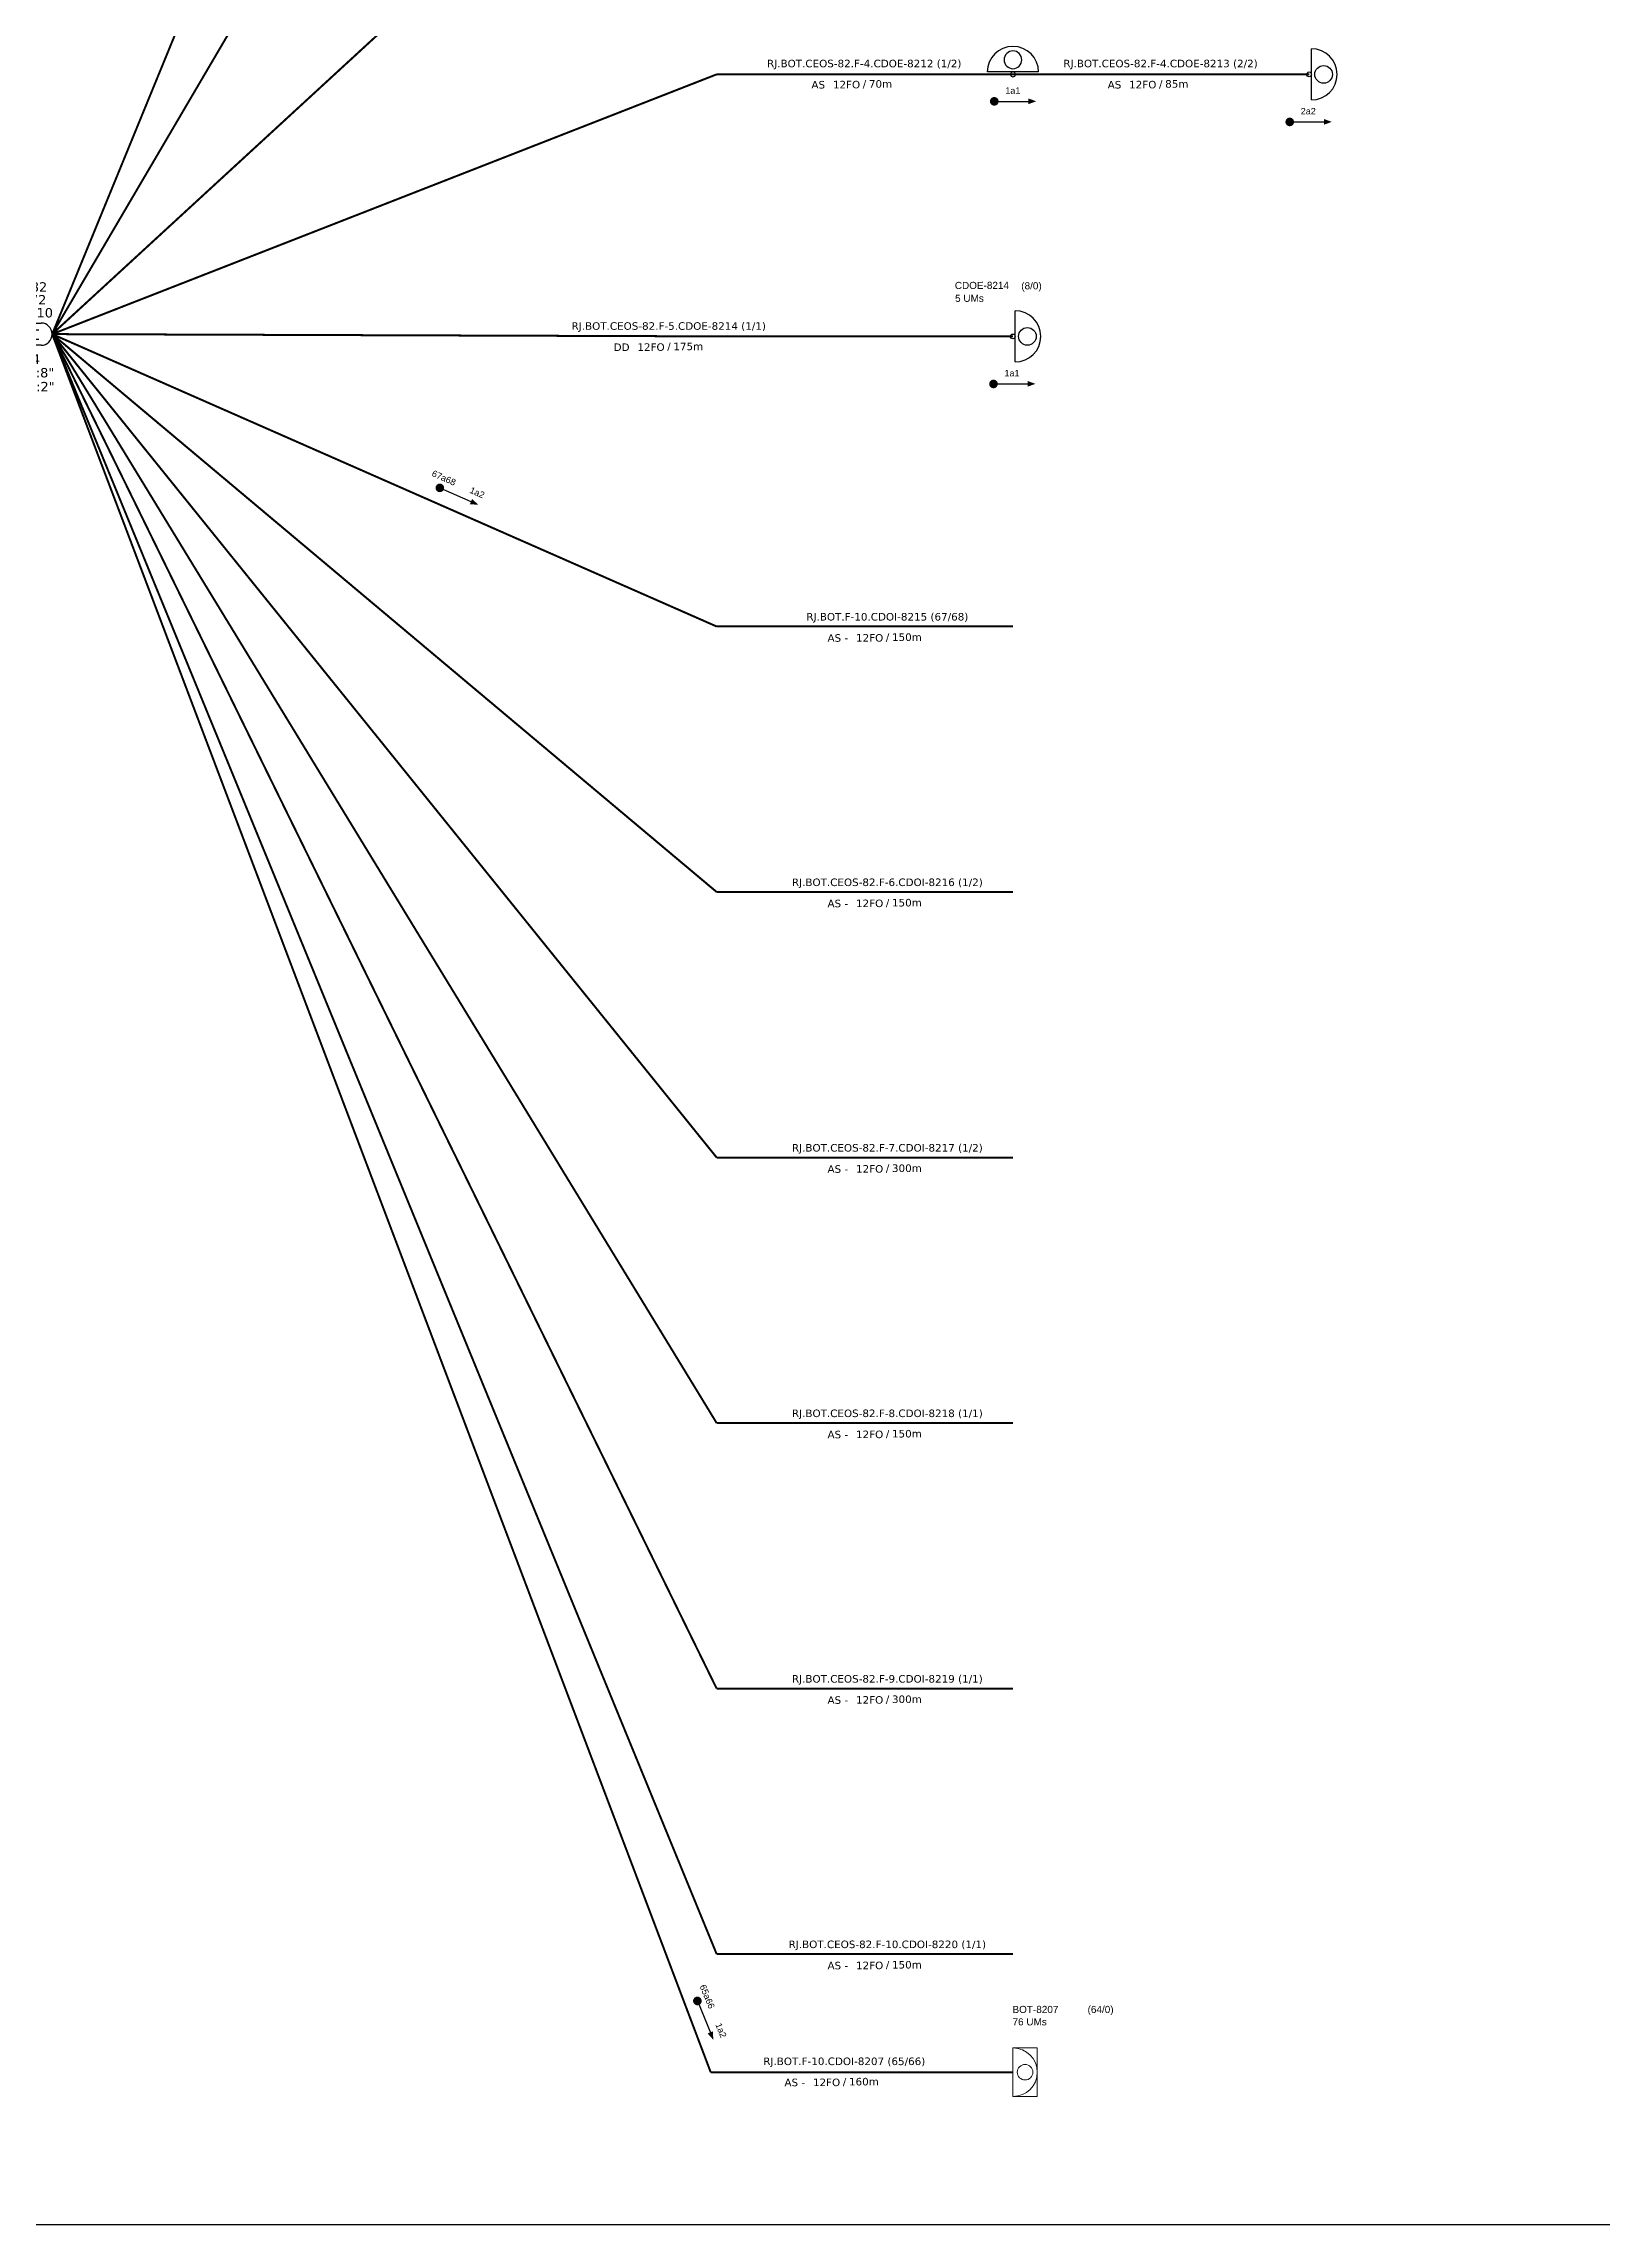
# Model space of a CAD drawing. Header units: metres. Extents: x -1646 to 84, y -452 to 146.
# Drawn here: x -1301.9 to -1053.5, y -448.2 to -100.6 of the extents above; entities that cross this region are included whole.
import ezdxf
from ezdxf.enums import TextEntityAlignment as Align

# ---------------------------------------------------------------- set-up
doc = ezdxf.new("R2010")
doc.units = ezdxf.units.M
for name, color, linetype, lineweight in [("20.0-LEGENDA DOS CDO'S", 1, 'Continuous', 0), ('20.1-CDO_INTERIOR', 1, 'Continuous', 0), ('20.2-CDO_POSTE', 1, 'Continuous', 5), ('40.1-ETIQUETAS', 1, 'Continuous', 20)]:
    doc.layers.add(name, color=color, linetype=linetype, lineweight=lineweight)
for name, color, linetype in [('20.4-CEOS', 1, 'Continuous'), ('CAP a instalar', 1, 'Continuous'), ('label_cabos', 7, 'Continuous'), ('SETA', 7, 'Continuous')]:
    doc.layers.add(name, color=color, linetype=linetype)
doc.styles.add('ARIAL', font='arial.ttf')
doc.styles.add('siredit', font='verdana.ttf')
doc.linetypes.add('FENCELINE1', pattern='A,0.25,-0.1,[133,ltypeshp.shx,S=0.1,R=0,X=-0.1,Y=0],-0.1,1', length=1.45)

# ---------------------------------------------------------------- blocks, each defined once
blk = doc.blocks.new('CEOS_RP_CT_DRT')
at = {"layer": '20.4-CEOS', "color": 0}
for p, q in [((-4.54, 1.19), (-1.19, 1.19)), ((-1.19, -1.19), (-4.54, -1.19))]:
    blk.add_line(p, q, dxfattribs=at)
for points in [[(-5.73, -1.43), (-5.73, 1.44)], [(-3.79, 0), (-4.59, 0)], [(-2.47, 0.48), (-1.45, 0.48)], [(-2.47, -0.52), (-1.45, -0.52)]]:
    blk.add_lwpolyline(points, dxfattribs=at)
blk.add_lwpolyline([(-3.79, 0, 0, 1.47, 0), (-2.41, 0, 1.47, 1.47, 0)], format="xyseb", dxfattribs=at)
for centre, start, end in [((-4.54, 0), 90, 270), ((-1.19, 0), 270, 90)]:
    blk.add_arc(centre, 1.19, start, end, dxfattribs=at)
at = {"layer": '20.4-CEOS', "color": 7, "style": 'siredit'}
for tag, p in [('Nº_DA_CEOS', (-2.86, 5.6)), ('LOCAL', (-2.86, 4.24)), ('SAP', (-2.86, 2.78)), ('RACIO_SPLITAGEM', (-2.86, -1.88)), ('FIBRAS_SPLITTER', (-2.86, -3.58)), ('RESERVA_FINAIS', (-2.86, -6.39)), ('FIBRAS_TOP_C', (-2.86, -5.08))]:
    blk.add_attdef(tag, text='', height=1.01, dxfattribs=at).set_placement(p, align=Align.TOP_CENTER)
blk = doc.blocks.new('ETIQUETA_RS5F')
at = {"layer": '40.1-ETIQUETAS', "color": 0, "style": 'siredit'}
blk.add_text('/', height=1.5, dxfattribs=at).set_placement((1.58, -1.95), align=Align.MIDDLE_RIGHT)
for tag, p in [('ETIQUETA_R_PRIMARIA', (1.21, 4.1)), ('ETIQUETA_R_SECUNDARIA', (1.21, 2.1)), ('F_ATIVAS/F_MORTAS', (1.14, -4.24))]:
    blk.add_attdef(tag, text='', height=1.5, dxfattribs=at).set_placement(p, align=Align.MIDDLE_CENTER)
for tag, p in [('TIPO_CABO', (-6.58, -2.12)), ('CAP_CABO', (0.4, -2.09))]:
    blk.add_attdef(tag, text='', height=1.5, dxfattribs=at).set_placement(p, align=Align.MIDDLE_RIGHT)
blk.add_attdef('METROS', text='', height=1.5, dxfattribs=at).set_placement((2.14, -1.95), align=Align.MIDDLE_LEFT)
for tag, p in [('FUSÃO_1', (0.85, -8.39)), ('FUSÃO_2', (0.85, -10.6)), ('FUSÃO_3', (0.85, -12.93)), ('FUSÃO_4', (0.85, -15.14)), ('FUSÃO_5', (0.85, -17.16))]:
    blk.add_attdef(tag, text='', height=1.5, dxfattribs=at).set_placement(p, align=Align.CENTER)
blk = doc.blocks.new('A$C345E3DD5')
at = {"color": 8}
blk.add_line((0.04, 4.18), (-13.05, 4.18), dxfattribs=at)
for centre, major_axis, start_param, end_param in [((-6.51, 4.18), (-4.63, 4.63), 3.926991, 7.068583), ((-6.51, 7.29), (1.6, 1.6), 5.497787, 11.780972), ((-6.5, 3.58), (-0.428, 0.428), 3.926991, 10.210176)]:
    blk.add_ellipse(centre, major_axis=major_axis, ratio=1, start_param=start_param, end_param=end_param, dxfattribs=at)
blk = doc.blocks.new('CDOE-TEXTO PADRÃO')
at = {"layer": "20.0-LEGENDA DOS CDO'S", "color": 0, "style": 'ARIAL'}
for tag, p in [('CDO_N', (0.49, 7.39)), ('CORDOALHA', (0.5, 4.33)), ('SAP', (0.51, 1.67)), ('SPLITER_1', (0.59, -0.91)), ('SPLITER_2', (0.6, -3.55)), ('(XX-XX_F)S', (0.54, -8.29)), ('(XX-XX_L)S', (0.55, -10.83)), ('UMS', (0.55, -13.15))]:
    blk.add_attdef(tag, p, '', height=1.7, rotation=0.118, dxfattribs=at)
blk.add_attdef('FIBRAS_UTILIZADAS', text='', height=1.7, rotation=0.118, dxfattribs=at).set_placement((19.77, 7.43), align=Align.CENTER)
blk = doc.blocks.new('CDOI_INT')
at = {"layer": '20.1-CDO_INTERIOR', "color": 0, "lineweight": 18}
blk.add_lwpolyline([(4.25, -4.25), (4.25, 4.25), (0, 4.25), (0, -4.25)], close=True, dxfattribs=at)
blk.add_circle((2.12, 0), 1.36, dxfattribs=at)
blk.add_arc((0, 0), 4.25, 270, 90, dxfattribs=at)
at = {"layer": "20.0-LEGENDA DOS CDO'S", "color": 0, "style": 'ARIAL'}
for tag, p in [('CDO_N', (-0.08, 10.38)), ('SPLITER_1', (21.18, 10.38)), ('SURVEY', (-0.08, 8.2)), ('SPLITER_2', (21.19, 8.68)), ('SAP', (-0.08, 6.23)), ('1:XX', (5.94, -2.22)), ('UMS', (5.94, -4.24))]:
    blk.add_attdef(tag, p, '', height=1.36, dxfattribs=at)
blk.add_attdef('FIBRAS_UTILIZADAS', text='', height=1.36, dxfattribs=at).set_placement((15.34, 10.38), align=Align.CENTER)

msp = doc.modelspace()

# ---------------------------------------------------------------- linework, layer by layer
at = {"color": 7}
msp.add_lwpolyline([(-1646.18, -448.16), (-805.18, -448.16), (-805.18, 145.84), (-1646.18, 145.84)], close=True, dxfattribs=at)
at = {"const_width": 0.686}
for points in [[(-1150.76, -109.78, 1), (-1150.07, -109.78, 1)], [(-1239.07, -171.25, 1), (-1238.45, -171.53, 1)], [(-1197.85, -412.23, 1), (-1197.59, -412.87, 1)]]:
    msp.add_lwpolyline(points, format="xyb", close=True, dxfattribs=at)
at = {"color": 7, "const_width": 0.686}
for points in [[(-1103.38, -112.72, 1), (-1103.3, -113.4, 1)], [(-1150.58, -154.48, 1), (-1150.51, -155.16, 1)]]:
    msp.add_lwpolyline(points, format="xyb", close=True, dxfattribs=at)
at = {"layer": 'CAP a instalar', "color": 7, "linetype": 'FENCELINE1', "ltscale": 7, "const_width": 0.32}
for points in [[(-1194.65, 111.31), (-1300.52, -146.88)], [(-1194.65, -105.48), (-1300.52, -146.88)], [(-1147.44, -105.48), (-1194.65, -105.48)], [(-1100.23, -105.48), (-1147.44, -105.48)], [(-1194.65, -193.48), (-1300.52, -146.88)], [(-1147.44, -193.48), (-1194.65, -193.48)]]:
    msp.add_lwpolyline(points, dxfattribs=at)
at = {"layer": 'CAP a instalar', "color": 7, "ltscale": 7, "const_width": 0.32}
for points in [[(-1194.65, 33.55), (-1300.52, -146.88)], [(-1194.65, -49.47), (-1300.52, -146.88)], [(-1147.44, -147.24), (-1194.65, -147.24), (-1300.52, -146.88)]]:
    msp.add_lwpolyline(points, dxfattribs=at)
at = {"layer": 'CAP a instalar', "color": 8, "linetype": 'FENCELINE1', "ltscale": 7, "const_width": 0.32}
for points in [[(-1194.65, -235.8), (-1300.52, -146.88)], [(-1194.65, -278.12), (-1300.52, -146.88)], [(-1194.65, -320.44), (-1300.52, -146.88)], [(-1194.65, -362.76), (-1300.52, -146.88)], [(-1194.65, -405.08), (-1300.52, -146.88)], [(-1147.44, -235.8), (-1194.65, -235.8)], [(-1147.44, -278.12), (-1194.65, -278.12)], [(-1147.44, -320.44), (-1194.65, -320.44)], [(-1147.44, -362.76), (-1194.65, -362.76)], [(-1147.44, -405.08), (-1194.65, -405.08)]]:
    msp.add_lwpolyline(points, dxfattribs=at)
at = {"layer": 'CAP a instalar', "color": 1, "linetype": 'FENCELINE1', "ltscale": 7, "const_width": 0.32}
for points in [[(-1195.6, -423.91), (-1300.52, -146.88)], [(-1147.44, -423.91), (-1195.6, -423.91)]]:
    msp.add_lwpolyline(points, dxfattribs=at)
at = {"layer": 'label_cabos', "color": 7}
for p, q in [((-1099.88, -109.56), (-1099.88, -101.4)), ((-1147.09, -151.32), (-1147.09, -143.15))]:
    msp.add_line(p, q, dxfattribs=at)
for centre, radius in [((-1097.94, -105.48), 1.41), ((-1100.26, -105.48), 0.378), ((-1145.15, -147.24), 1.41), ((-1147.47, -147.24), 0.378)]:
    msp.add_circle(centre, radius, dxfattribs=at)
for centre in [(-1099.88, -105.48), (-1147.09, -147.24)]:
    msp.add_arc(centre, 4.08, 270, 90, dxfattribs=at)
at = {"layer": 'SETA'}
for points in [[(-1150.41, -109.78), (-1144.51, -109.78)], [(-1238.76, -171.39), (-1233.36, -173.77)], [(-1197.72, -412.55), (-1195.49, -418.01)]]:
    msp.add_lwpolyline(points, dxfattribs=at)
at = {"layer": 'SETA', "color": 7}
for points in [[(-1103.34, -113.06), (-1097.44, -113.06)], [(-1150.55, -154.82), (-1144.65, -154.82)]]:
    msp.add_lwpolyline(points, dxfattribs=at)
at = {"layer": 'SETA'}
for points in [[(-1144.99, -109.32), (-1143.73, -109.77), (-1144.99, -110.23)], [(-1233.61, -173.15), (-1232.64, -174.08), (-1233.97, -173.99)], [(-1195.24, -417.4), (-1195.19, -418.73), (-1196.09, -417.74)]]:
    msp.add_solid(points, dxfattribs=at)
at = {"layer": 'SETA', "color": 7}
for points in [[(-1097.91, -112.59), (-1096.65, -113.05), (-1097.91, -113.51)], [(-1145.12, -154.35), (-1143.86, -154.81), (-1145.12, -155.26)]]:
    msp.add_solid(points, dxfattribs=at)

# ---------------------------------------------------------------- block references
at = {"xscale": 0.6240000000000001, "yscale": 0.6240000000000001, "zscale": 0.6240000000000001}
msp.add_blockref('A$C345E3DD5', (-1143.38, -107.71), dxfattribs=at)
at = {"layer": '20.1-CDO_INTERIOR', "color": 1, "ltscale": 11}
ref = msp.add_blockref('CDOI_INT', (-1147.44, -423.91), dxfattribs=dict(at, xscale=0.9101036917327896, yscale=0.9101036917327896, zscale=0.9101036917327896))
ref.add_attrib('CDO_N', 'BOT-8207', (-1147.52, -414.47), dxfattribs={"layer": "20.0-LEGENDA DOS CDO'S", "color": 0, "height": 1.136, "style": 'ARIAL'})
ref.add_attrib('FIBRAS_UTILIZADAS', '(64/0)', dxfattribs={"layer": "20.0-LEGENDA DOS CDO'S", "color": 0, "height": 1.136, "style": 'ARIAL'}).set_placement((-1133.48, -414.47), align=Align.CENTER)
ref.add_attrib('SURVEY', '76 UMs', (-1147.51, -416.45), dxfattribs={"layer": "20.0-LEGENDA DOS CDO'S", "color": 0, "height": 1.136, "style": 'ARIAL'})
at = {"layer": '20.2-CDO_POSTE', "color": 7}
ref = msp.add_blockref('CDOE-TEXTO PADRÃO', (-1151.83, -147.29), dxfattribs=dict(at, xscale=0.667180801963806, yscale=0.667180801963806, zscale=0.667180801963806))
ref.add_attrib('CDO_N', 'CDOE-8214', (-1156.7, -139.69), dxfattribs={"layer": "20.0-LEGENDA DOS CDO'S", "color": 0, "height": 1.134, "rotation": 0.118, "style": 'ARIAL'})
ref.add_attrib('CORDOALHA', '5 UMs', (-1156.66, -141.74), dxfattribs={"layer": "20.0-LEGENDA DOS CDO'S", "color": 0, "height": 1.134, "rotation": 0.118, "style": 'ARIAL'})
ref.add_attrib('FIBRAS_UTILIZADAS', '       (8/0)', dxfattribs={"layer": "20.0-LEGENDA DOS CDO'S", "color": 0, "height": 1.1341, "rotation": 0.118, "style": 'ARIAL'}).set_placement((-1146.03, -139.75), align=Align.CENTER)
at = {"layer": '20.4-CEOS', "color": 5}
ref = msp.add_blockref('CEOS_RP_CT_DRT', (-1300.52, -146.89), dxfattribs=dict(at, xscale=1.48376740322113, yscale=1.48376740322113, zscale=1.48376740322113))
ref.add_attrib('Nº_DA_CEOS', 'CEOS-82', dxfattribs={"color": 5, "height": 1.498, "style": 'siredit'}).set_placement((-1305.82, -138.61), align=Align.TOP_CENTER)
ref.add_attrib('LOCAL', 'CS-4872', dxfattribs={"color": 5, "height": 1.498, "style": 'siredit'}).set_placement((-1305.81, -140.66), align=Align.TOP_CENTER)
ref.add_attrib('SAP', 'SAP 321410', dxfattribs={"color": 5, "height": 1.498, "style": 'siredit'}).set_placement((-1306.62, -142.73), align=Align.TOP_CENTER)
ref.add_attrib('RACIO_SPLITAGEM', '1:64', dxfattribs={"color": 5, "height": 1.498, "style": 'siredit'}).set_placement((-1304.77, -150.12), align=Align.TOP_CENTER)
ref.add_attrib('FIBRAS_SPLITTER', '(61-63)S"1:8"', dxfattribs={"color": 5, "height": 1.4981, "style": 'siredit'}).set_placement((-1307.23, -152.28), align=Align.TOP_CENTER)
ref.add_attrib('FIBRAS_TOP_C', '(64-64)S"1:2"', dxfattribs={"color": 5, "height": 1.4981, "style": 'siredit'}).set_placement((-1307.17, -154.5), align=Align.TOP_CENTER)
ref.add_attrib('RESERVA_FINAIS', '(65-68)C', dxfattribs={"color": 5, "height": 1.498, "style": 'siredit'}).set_placement((-1307.88, -156.65), align=Align.TOP_CENTER)
at = {"layer": '40.1-ETIQUETAS', "color": 7}
ref = msp.add_blockref('ETIQUETA_RS5F', (-1172.09, -105.44), dxfattribs=dict(at, xscale=0.8006169497032183, yscale=0.8006169497032183, zscale=0.8006169497032183))
ref.add_attrib('ETIQUETA_R_SECUNDARIA', 'RJ.BOT.CEOS-82.F-4.CDOE-8212 (1/2)', dxfattribs={"color": 0, "height": 1.2009, "style": 'siredit'}).set_placement((-1171.14, -103.75), align=Align.MIDDLE_CENTER)
ref.add_attrib('TIPO_CABO', 'AS', dxfattribs={"color": 0, "height": 1.201, "style": 'siredit'}).set_placement((-1177.38, -107.13), align=Align.MIDDLE_RIGHT)
ref.add_attrib('CAP_CABO', '12FO', dxfattribs={"color": 0, "height": 1.201, "style": 'siredit'}).set_placement((-1171.79, -107.11), align=Align.MIDDLE_RIGHT)
ref.add_attrib('METROS', '70m', dxfattribs={"color": 0, "height": 1.201, "style": 'siredit'}).set_placement((-1170.4, -107), align=Align.MIDDLE_LEFT)
ref = msp.add_blockref('ETIQUETA_RS5F', (-1124.88, -105.44), dxfattribs=dict(at, xscale=0.8006169497032183, yscale=0.8006169497032183, zscale=0.8006169497032183))
ref.add_attrib('ETIQUETA_R_SECUNDARIA', 'RJ.BOT.CEOS-82.F-4.CDOE-8213 (2/2)', dxfattribs={"color": 0, "height": 1.2009, "style": 'siredit'}).set_placement((-1123.93, -103.75), align=Align.MIDDLE_CENTER)
ref.add_attrib('TIPO_CABO', 'AS', dxfattribs={"color": 0, "height": 1.201, "style": 'siredit'}).set_placement((-1130.18, -107.13), align=Align.MIDDLE_RIGHT)
ref.add_attrib('CAP_CABO', '12FO', dxfattribs={"color": 0, "height": 1.201, "style": 'siredit'}).set_placement((-1124.59, -107.11), align=Align.MIDDLE_RIGHT)
ref.add_attrib('METROS', '85m', dxfattribs={"color": 0, "height": 1.201, "style": 'siredit'}).set_placement((-1123.19, -107), align=Align.MIDDLE_LEFT)
ref = msp.add_blockref('ETIQUETA_RS5F', (-1203.24, -147.28), dxfattribs=dict(at, xscale=0.8006169497032183, yscale=0.8006169497032183, zscale=0.8006169497032183))
ref.add_attrib('ETIQUETA_R_SECUNDARIA', 'RJ.BOT.CEOS-82.F-5.CDOE-8214 (1/1)', dxfattribs={"color": 0, "height": 1.2009, "style": 'siredit'}).set_placement((-1202.29, -145.59), align=Align.MIDDLE_CENTER)
ref.add_attrib('TIPO_CABO', 'DD', dxfattribs={"color": 0, "height": 1.201, "style": 'siredit'}).set_placement((-1208.53, -148.97), align=Align.MIDDLE_RIGHT)
ref.add_attrib('CAP_CABO', '12FO', dxfattribs={"color": 0, "height": 1.201, "style": 'siredit'}).set_placement((-1202.94, -148.95), align=Align.MIDDLE_RIGHT)
ref.add_attrib('METROS', '175m', dxfattribs={"color": 0, "height": 1.201, "style": 'siredit'}).set_placement((-1201.55, -148.84), align=Align.MIDDLE_LEFT)
ref = msp.add_blockref('ETIQUETA_RS5F', (-1168.41, -193.62), dxfattribs=dict(at, xscale=0.8006169497032183, yscale=0.8006169497032183, zscale=0.8006169497032183))
ref.add_attrib('ETIQUETA_R_SECUNDARIA', 'RJ.BOT.F-10.CDOI-8215 (67/68)', dxfattribs={"color": 0, "height": 1.2009, "style": 'siredit'}).set_placement((-1167.46, -191.93), align=Align.MIDDLE_CENTER)
ref.add_attrib('TIPO_CABO', 'AS -', dxfattribs={"color": 0, "height": 1.201, "style": 'siredit'}).set_placement((-1173.7, -195.31), align=Align.MIDDLE_RIGHT)
ref.add_attrib('CAP_CABO', '12FO', dxfattribs={"color": 0, "height": 1.201, "style": 'siredit'}).set_placement((-1168.11, -195.29), align=Align.MIDDLE_RIGHT)
ref.add_attrib('METROS', '150m', dxfattribs={"color": 0, "height": 1.201, "style": 'siredit'}).set_placement((-1166.72, -195.18), align=Align.MIDDLE_LEFT)
at = {"layer": '40.1-ETIQUETAS', "color": 8}
ref = msp.add_blockref('ETIQUETA_RS5F', (-1168.41, -235.94), dxfattribs=dict(at, xscale=0.8006169497032183, yscale=0.8006169497032183, zscale=0.8006169497032183))
ref.add_attrib('ETIQUETA_R_SECUNDARIA', 'RJ.BOT.CEOS-82.F-6.CDOI-8216 (1/2)', dxfattribs={"color": 0, "height": 1.2009, "style": 'siredit'}).set_placement((-1167.46, -234.25), align=Align.MIDDLE_CENTER)
ref.add_attrib('TIPO_CABO', 'AS -', dxfattribs={"color": 0, "height": 1.201, "style": 'siredit'}).set_placement((-1173.7, -237.63), align=Align.MIDDLE_RIGHT)
ref.add_attrib('CAP_CABO', '12FO', dxfattribs={"color": 0, "height": 1.201, "style": 'siredit'}).set_placement((-1168.11, -237.61), align=Align.MIDDLE_RIGHT)
ref.add_attrib('METROS', '150m', dxfattribs={"color": 0, "height": 1.201, "style": 'siredit'}).set_placement((-1166.72, -237.5), align=Align.MIDDLE_LEFT)
ref = msp.add_blockref('ETIQUETA_RS5F', (-1168.41, -278.26), dxfattribs=dict(at, xscale=0.8006169497032183, yscale=0.8006169497032183, zscale=0.8006169497032183))
ref.add_attrib('ETIQUETA_R_SECUNDARIA', 'RJ.BOT.CEOS-82.F-7.CDOI-8217 (1/2)', dxfattribs={"color": 0, "height": 1.2009, "style": 'siredit'}).set_placement((-1167.46, -276.57), align=Align.MIDDLE_CENTER)
ref.add_attrib('TIPO_CABO', 'AS -', dxfattribs={"color": 0, "height": 1.201, "style": 'siredit'}).set_placement((-1173.7, -279.95), align=Align.MIDDLE_RIGHT)
ref.add_attrib('CAP_CABO', '12FO', dxfattribs={"color": 0, "height": 1.201, "style": 'siredit'}).set_placement((-1168.11, -279.93), align=Align.MIDDLE_RIGHT)
ref.add_attrib('METROS', '300m', dxfattribs={"color": 0, "height": 1.201, "style": 'siredit'}).set_placement((-1166.72, -279.82), align=Align.MIDDLE_LEFT)
ref = msp.add_blockref('ETIQUETA_RS5F', (-1168.41, -320.58), dxfattribs=dict(at, xscale=0.8006169497032183, yscale=0.8006169497032183, zscale=0.8006169497032183))
ref.add_attrib('ETIQUETA_R_SECUNDARIA', 'RJ.BOT.CEOS-82.F-8.CDOI-8218 (1/1)', dxfattribs={"color": 0, "height": 1.2009, "style": 'siredit'}).set_placement((-1167.46, -318.89), align=Align.MIDDLE_CENTER)
ref.add_attrib('TIPO_CABO', 'AS -', dxfattribs={"color": 0, "height": 1.201, "style": 'siredit'}).set_placement((-1173.7, -322.27), align=Align.MIDDLE_RIGHT)
ref.add_attrib('CAP_CABO', '12FO', dxfattribs={"color": 0, "height": 1.201, "style": 'siredit'}).set_placement((-1168.11, -322.25), align=Align.MIDDLE_RIGHT)
ref.add_attrib('METROS', '150m', dxfattribs={"color": 0, "height": 1.201, "style": 'siredit'}).set_placement((-1166.72, -322.14), align=Align.MIDDLE_LEFT)
ref = msp.add_blockref('ETIQUETA_RS5F', (-1168.41, -362.89), dxfattribs=dict(at, xscale=0.8006169497032183, yscale=0.8006169497032183, zscale=0.8006169497032183))
ref.add_attrib('ETIQUETA_R_SECUNDARIA', 'RJ.BOT.CEOS-82.F-9.CDOI-8219 (1/1)', dxfattribs={"color": 0, "height": 1.2009, "style": 'siredit'}).set_placement((-1167.46, -361.21), align=Align.MIDDLE_CENTER)
ref.add_attrib('TIPO_CABO', 'AS -', dxfattribs={"color": 0, "height": 1.201, "style": 'siredit'}).set_placement((-1173.7, -364.59), align=Align.MIDDLE_RIGHT)
ref.add_attrib('CAP_CABO', '12FO', dxfattribs={"color": 0, "height": 1.201, "style": 'siredit'}).set_placement((-1168.11, -364.57), align=Align.MIDDLE_RIGHT)
ref.add_attrib('METROS', '300m', dxfattribs={"color": 0, "height": 1.201, "style": 'siredit'}).set_placement((-1166.72, -364.46), align=Align.MIDDLE_LEFT)
ref = msp.add_blockref('ETIQUETA_RS5F', (-1168.41, -405.21), dxfattribs=dict(at, xscale=0.8006169497032183, yscale=0.8006169497032183, zscale=0.8006169497032183))
ref.add_attrib('ETIQUETA_R_SECUNDARIA', 'RJ.BOT.CEOS-82.F-10.CDOI-8220 (1/1)', dxfattribs={"color": 0, "height": 1.2009, "style": 'siredit'}).set_placement((-1167.46, -403.53), align=Align.MIDDLE_CENTER)
ref.add_attrib('TIPO_CABO', 'AS -', dxfattribs={"color": 0, "height": 1.201, "style": 'siredit'}).set_placement((-1173.7, -406.91), align=Align.MIDDLE_RIGHT)
ref.add_attrib('CAP_CABO', '12FO', dxfattribs={"color": 0, "height": 1.201, "style": 'siredit'}).set_placement((-1168.11, -406.89), align=Align.MIDDLE_RIGHT)
ref.add_attrib('METROS', '150m', dxfattribs={"color": 0, "height": 1.201, "style": 'siredit'}).set_placement((-1166.72, -406.78), align=Align.MIDDLE_LEFT)
at = {"layer": '40.1-ETIQUETAS', "color": 1}
ref = msp.add_blockref('ETIQUETA_RS5F', (-1175.26, -423.85), dxfattribs=dict(at, xscale=0.8006169497032183, yscale=0.8006169497032183, zscale=0.8006169497032183))
ref.add_attrib('ETIQUETA_R_SECUNDARIA', 'RJ.BOT.F-10.CDOI-8207 (65/66)', dxfattribs={"color": 0, "height": 1.2009, "style": 'siredit'}).set_placement((-1174.32, -422.17), align=Align.MIDDLE_CENTER)
ref.add_attrib('TIPO_CABO', 'AS -', dxfattribs={"color": 0, "height": 1.201, "style": 'siredit'}).set_placement((-1180.56, -425.54), align=Align.MIDDLE_RIGHT)
ref.add_attrib('CAP_CABO', '12FO', dxfattribs={"color": 0, "height": 1.201, "style": 'siredit'}).set_placement((-1174.97, -425.53), align=Align.MIDDLE_RIGHT)
ref.add_attrib('METROS', '160m', dxfattribs={"color": 0, "height": 1.201, "style": 'siredit'}).set_placement((-1173.57, -425.41), align=Align.MIDDLE_LEFT)

# ---------------------------------------------------------------- texts
at = {"style": 'ARIAL'}
msp.add_text('1a1', height=1.03, dxfattribs=at).set_placement((-1147.46, -108.58), align=Align.CENTER)
at = {"color": 7, "style": 'ARIAL'}
for s, p in [('2a2', (-1100.39, -111.86)), ('1a1', (-1147.6, -153.62))]:
    msp.add_text(s, height=1.03, dxfattribs=at).set_placement(p, align=Align.CENTER)
at = {"style": 'ARIAL'}
for s, p in [('67a68', (-1238.32, -170.27)), ('1a2', (-1233.01, -172.61))]:
    msp.add_text(s, height=1.03, rotation=336.2437, dxfattribs=at).set_placement(p, align=Align.CENTER)
at = {"color": 1, "style": 'ARIAL'}
for s, p in [('65a66', (-1196.63, -412.05)), ('1a2', (-1194.43, -417.43))]:
    msp.add_text(s, height=1.03, rotation=292.2182, dxfattribs=at).set_placement(p, align=Align.CENTER)

doc.saveas('drawing.dxf')
